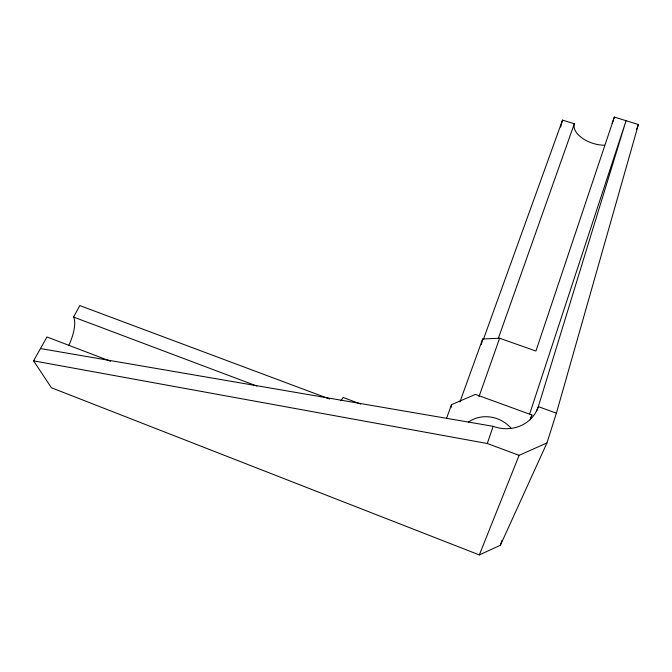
<?xml version="1.0" encoding="UTF-8"?>
<svg xmlns="http://www.w3.org/2000/svg" width="672" height="672" viewBox="0 0 672 672"><rect width="100%" height="100%" fill="white"/><g stroke="black" fill="none" stroke-linecap="round" stroke-linejoin="round"><path stroke-width="1.01" d="M450.92 407.694L451.55 404.628L475.406 394.397L531.913 414.977L530.3 419.891M481.337 344.509L482.656 339.007L499.64 338.226L535.912 351.044L614.359 117.071L638.4 124.538L556.391 413.171L546.941 442.974L500.388 545.261L479.321 554.929L51.408 387.752L33.6 360.856L46.956 336.966L110.603 361.267M560.608 127.067L562.531 120.086L574.333 123.791A23.814 13.339 17.1 0 0 604.632 145.244M500.388 545.261L502.001 540.28M529.544 414.296L626.069 120.708L538.322 406.627L536.382 411.499M33.6 360.856L487.276 443.503L493.164 426.317A36.162 33.407 25.8 0 0 538.322 406.627L556.391 413.171M612.192 123.354L614.359 117.071M498.422 338.125L574.333 123.791M479.018 396.547L499.64 338.226M483.386 339.461L562.531 120.086M459.908 401.965L482.656 339.007M446.527 418.404L451.55 404.628M636.552 129.394L638.4 124.538M530.788 417.841L531.913 414.977M479.321 554.929L519.095 455.33L546.941 442.974M68.712 345.551A26.351 9.559 -66.7 0 0 73.55 317.041L79.867 305.592L329.616 399.008M340.813 400.831L343.14 397.48L360.688 404.032M40.471 348.566L493.164 426.317M487.276 443.503L519.095 455.33M73.55 317.041L256.864 386.047M468.325 422.125A32.088 30.181 32.6 0 1 510.888 427.963"/></g></svg>
